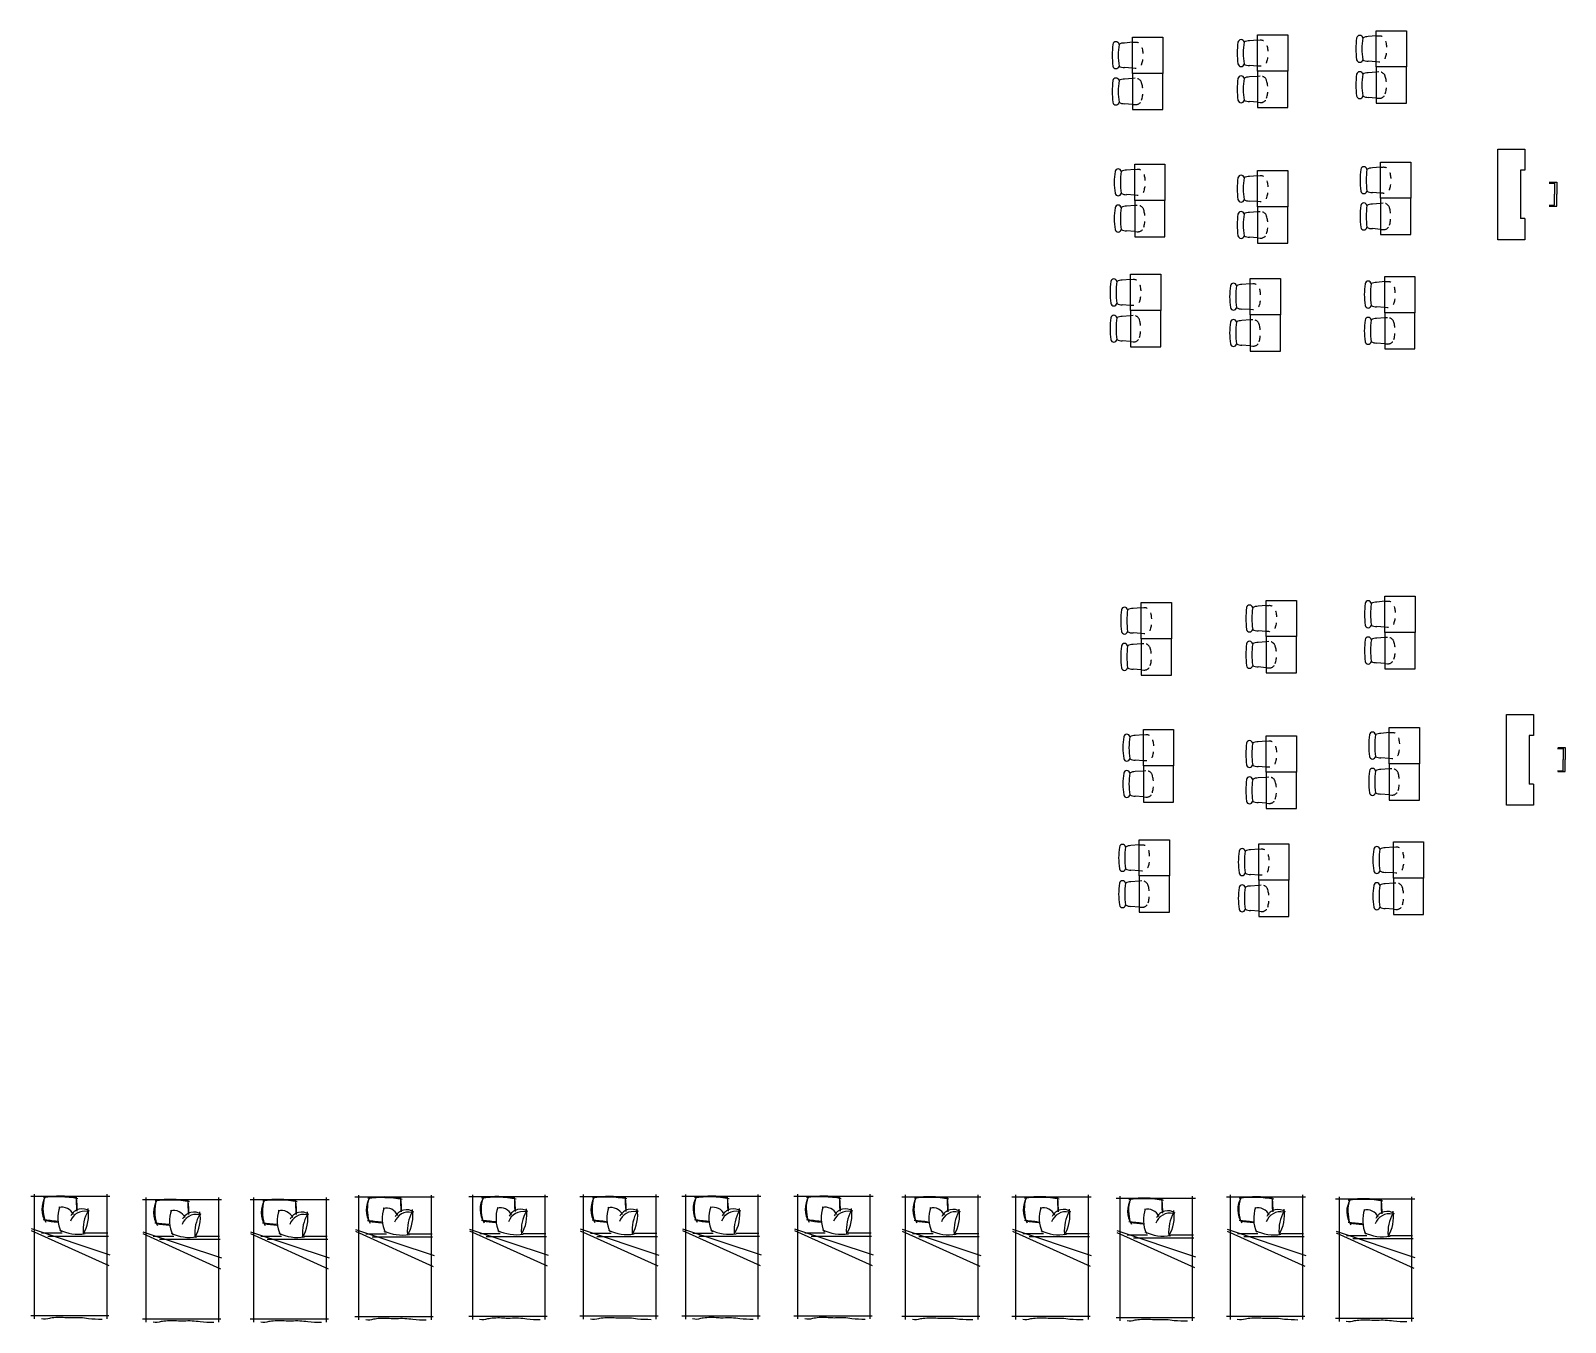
# Model space of a CAD drawing. Header units: metres. Extents: x -353 to 1688, y -477 to 135.
# Drawn here: x 44 to 69.39, y -447.73 to -426.38 of the extents above; entities that cross this region are included whole.
import ezdxf

# ---------------------------------------------------------------- set-up
doc = ezdxf.new("R2010")
doc.units = ezdxf.units.M
doc.header["$MEASUREMENT"] = 0
doc.linetypes.add('HIDDEN2', pattern=[0.1875, 0.125, -0.0625])
doc.layers.add('DIMENSION', color=240, linetype='Continuous', lineweight=40)
doc.layers.add('FURNITURE', color=130, linetype='Continuous', plot=False)

# ---------------------------------------------------------------- blocks, each defined once
blk = doc.blocks.new('A$C2b19daa5')
at = {"layer": 'FURNITURE'}
for p, q in [((-30.3931, 50.6407), (-30.5282, 50.6287)), ((-28.3249, 50.6757), (-28.46, 50.6637)), ((-26.3619, 50.7458), (-26.497, 50.7338)), ((-26.3619, 50.3176), (-26.497, 50.3274)), ((-30.3931, 50.2126), (-30.5282, 50.2224)), ((-30.3931, 50.0414), (-30.5282, 50.0316)), ((-28.3249, 50.2476), (-28.46, 50.2574)), ((-28.3249, 50.0764), (-28.46, 50.0666)), ((-26.3619, 50.1464), (-26.497, 50.1366)), ((-30.3931, 49.6133), (-30.5282, 49.6252)), ((-28.3249, 49.6483), (-28.46, 49.6602)), ((-26.3619, 49.7183), (-26.497, 49.7303)), ((-24.3529, 47.3745), (-24.3529, 48.8745)), ((-24.3529, 48.8745), (-23.9029, 48.8745)), ((-23.9029, 48.8745), (-23.9029, 48.5245)), ((-30.358, 48.5392), (-30.4931, 48.5272)), ((-26.2918, 48.5742), (-26.4269, 48.5622)), ((-23.9779, 48.5245), (-23.9779, 47.7245)), ((-23.9029, 48.5245), (-23.9779, 48.5245)), ((-28.3249, 48.4341), (-28.46, 48.4221)), ((-23.5049, 48.3135), (-23.4129, 48.3135)), ((-23.5029, 48.3295), (-23.3779, 48.3295)), ((-23.4129, 48.3135), (-23.4129, 48.1295)), ((-23.3779, 48.3295), (-23.3779, 48.1295)), ((-30.358, 48.1111), (-30.4931, 48.1209)), ((-28.3249, 48.006), (-28.46, 48.0158)), ((-26.2918, 48.1461), (-26.4269, 48.1559)), ((-23.4129, 47.9455), (-23.4129, 48.1295)), ((-23.3779, 47.9295), (-23.3779, 48.1295)), ((-30.358, 47.9399), (-30.4931, 47.9301)), ((-28.3249, 47.8348), (-28.46, 47.825)), ((-26.2918, 47.9749), (-26.4269, 47.9651)), ((-23.5049, 47.9455), (-23.4129, 47.9455)), ((-23.5029, 47.9295), (-23.3779, 47.9295)), ((-30.358, 47.5118), (-30.4931, 47.5237)), ((-26.2918, 47.5468), (-26.4269, 47.5587)), ((-23.9029, 47.7245), (-23.9779, 47.7245)), ((-23.9029, 47.7245), (-23.9029, 47.3745)), ((-28.3249, 47.4067), (-28.46, 47.4186)), ((-23.9029, 47.3745), (-24.3529, 47.3745)), ((-30.4281, 46.7179), (-30.5632, 46.7059)), ((-28.4493, 46.6478), (-28.5844, 46.6358)), ((-26.2217, 46.6828), (-26.3568, 46.6709)), ((-30.4281, 46.2898), (-30.5632, 46.2995)), ((-28.4493, 46.2197), (-28.5844, 46.2295)), ((-26.2217, 46.2547), (-26.3568, 46.2645)), ((-30.4281, 46.1185), (-30.5632, 46.1088)), ((-28.4493, 46.0485), (-28.5844, 46.0387)), ((-26.2217, 46.0835), (-26.3568, 46.0737)), ((-30.4281, 45.6904), (-30.5632, 45.7024)), ((-28.4493, 45.6204), (-28.5844, 45.6324)), ((-26.2217, 45.6554), (-26.3568, 45.6674)), ((-26.2192, 41.3965), (-26.3543, 41.3845)), ((-30.2504, 41.2914), (-30.3855, 41.2794)), ((-28.1822, 41.3264), (-28.3173, 41.3144)), ((-30.2504, 40.8633), (-30.3855, 40.8731)), ((-28.1822, 40.8983), (-28.3173, 40.9081)), ((-26.2192, 40.9684), (-26.3543, 40.9781)), ((-30.2504, 40.6921), (-30.3855, 40.6823)), ((-28.1822, 40.7271), (-28.3173, 40.7173)), ((-26.2192, 40.7971), (-26.3543, 40.7874)), ((-26.2192, 40.369), (-26.3543, 40.381)), ((-30.2504, 40.264), (-30.3855, 40.2759)), ((-28.1822, 40.299), (-28.3173, 40.311)), ((-24.2102, 38.0253), (-24.2102, 39.5253)), ((-24.2102, 39.5253), (-23.7602, 39.5253)), ((-23.7602, 39.5253), (-23.7602, 39.1753)), ((-30.2153, 39.1899), (-30.3504, 39.1779)), ((-26.1491, 39.2249), (-26.2842, 39.2129)), ((-23.8352, 39.1753), (-23.8352, 38.3753)), ((-23.7602, 39.1753), (-23.8352, 39.1753)), ((-28.1822, 39.0848), (-28.3173, 39.0728)), ((-23.3622, 38.9643), (-23.2702, 38.9643)), ((-23.3602, 38.9803), (-23.2352, 38.9803)), ((-23.2702, 38.9643), (-23.2702, 38.7803)), ((-23.2352, 38.9803), (-23.2352, 38.7803)), ((-30.2153, 38.7618), (-30.3504, 38.7716)), ((-30.2153, 38.5906), (-30.3504, 38.5808)), ((-28.1822, 38.6567), (-28.3173, 38.6665)), ((-26.1491, 38.7968), (-26.2842, 38.8066)), ((-26.1491, 38.6256), (-26.2842, 38.6158)), ((-23.3622, 38.5963), (-23.2702, 38.5963)), ((-23.2702, 38.5963), (-23.2702, 38.7803)), ((-23.2352, 38.5803), (-23.2352, 38.7803)), ((-28.1822, 38.4855), (-28.3173, 38.4757)), ((-23.7602, 38.3753), (-23.8352, 38.3753)), ((-23.7602, 38.3753), (-23.7602, 38.0253)), ((-23.3602, 38.5803), (-23.2352, 38.5803)), ((-30.2153, 38.1625), (-30.3504, 38.1744)), ((-26.1491, 38.1975), (-26.2842, 38.2094)), ((-28.1822, 38.0574), (-28.3173, 38.0693)), ((-23.7602, 38.0253), (-24.2102, 38.0253)), ((-30.2854, 37.3686), (-30.4205, 37.3566)), ((-26.079, 37.3335), (-26.2141, 37.3216)), ((-28.3066, 37.2985), (-28.4417, 37.2866)), ((-30.2854, 36.9405), (-30.4205, 36.9503)), ((-28.3066, 36.8704), (-28.4417, 36.8802)), ((-26.079, 36.9054), (-26.2141, 36.9152)), ((-30.2854, 36.7693), (-30.4205, 36.7595)), ((-28.3066, 36.6992), (-28.4417, 36.6894)), ((-26.079, 36.7342), (-26.2141, 36.7244)), ((-30.2854, 36.3411), (-30.4205, 36.3531)), ((-26.079, 36.3061), (-26.2141, 36.3181)), ((-28.3066, 36.2711), (-28.4417, 36.2831))]:
    blk.add_line(p, q, dxfattribs=at)
at = {"layer": 'FURNITURE', "color": 7, "linetype": 'Continuous'}
for p, q in [((-48.6213, 31.5618), (-47.3129, 31.5618)), ((-46.7735, 31.5083), (-45.4652, 31.5083)), ((-44.9927, 31.5083), (-43.6843, 31.5083)), ((-43.2567, 31.5476), (-41.9484, 31.5476)), ((-41.3722, 31.5541), (-40.0639, 31.5541)), ((-39.5387, 31.5567), (-38.2304, 31.5567)), ((-37.8492, 31.5609), (-36.5409, 31.5609)), ((-35.9953, 31.5615), (-34.6869, 31.5615)), ((-34.2133, 31.5521), (-32.905, 31.5521)), ((-32.3887, 31.5521), (-31.0804, 31.5521)), ((-30.6634, 31.53), (-29.3551, 31.53)), ((-28.8386, 31.5515), (-27.5303, 31.5515)), ((-27.0353, 31.5193), (-25.727, 31.5193))]:
    blk.add_line(p, q, dxfattribs=at)
at = {"layer": 'FURNITURE', "linetype": 'Continuous'}
for p, q in [((-48.5633, 31.5919), (-48.5633, 29.5301)), ((-47.3633, 31.5919), (-47.3633, 29.5301)), ((-46.7155, 31.5384), (-46.7155, 29.4766)), ((-45.5155, 31.5384), (-45.5155, 29.4766)), ((-44.9346, 31.5384), (-44.9346, 29.4766)), ((-43.7346, 31.5384), (-43.7346, 29.4766)), ((-43.1987, 31.5776), (-43.1987, 29.5159)), ((-41.9987, 31.5776), (-41.9987, 29.5159)), ((-41.3142, 31.5841), (-41.3142, 29.5224)), ((-40.1142, 31.5841), (-40.1142, 29.5224)), ((-39.4807, 31.5868), (-39.4807, 29.525)), ((-38.2807, 31.5868), (-38.2807, 29.525)), ((-37.7912, 31.5909), (-37.7912, 29.5292)), ((-36.5912, 31.5909), (-36.5912, 29.5292)), ((-35.9372, 31.5915), (-35.9372, 29.5298)), ((-34.7372, 31.5915), (-34.7372, 29.5298)), ((-34.1553, 31.5821), (-34.1553, 29.5204)), ((-32.9553, 31.5821), (-32.9553, 29.5204)), ((-32.3307, 31.5821), (-32.3307, 29.5204)), ((-31.1307, 31.5821), (-31.1307, 29.5204)), ((-30.6054, 31.56), (-30.6054, 29.4983)), ((-29.4054, 31.56), (-29.4054, 29.4983)), ((-28.7806, 31.5815), (-28.7806, 29.5197)), ((-27.5806, 31.5815), (-27.5806, 29.5197)), ((-26.9773, 31.5493), (-26.9773, 29.4876)), ((-25.7773, 31.5493), (-25.7773, 29.4876)), ((-48.6124, 31.0235), (-47.3104, 30.5918)), ((-48.6119, 30.9945), (-47.3275, 30.4141)), ((-43.2478, 31.0093), (-41.9459, 30.5775)), ((-43.2474, 30.9802), (-41.9629, 30.3999)), ((-41.3633, 31.0157), (-40.0614, 30.584)), ((-41.3629, 30.9867), (-40.0784, 30.4064)), ((-39.5298, 31.0184), (-38.2279, 30.5867)), ((-39.5294, 30.9894), (-38.245, 30.409)), ((-37.8403, 31.0225), (-36.5384, 30.5908)), ((-37.8399, 30.9935), (-36.5554, 30.4132)), ((-35.9863, 31.0231), (-34.6844, 30.5914)), ((-35.9859, 30.9941), (-34.7015, 30.4138)), ((-34.2044, 31.0138), (-32.9025, 30.582)), ((-34.204, 30.9847), (-32.9196, 30.4044)), ((-32.3798, 31.0138), (-31.0778, 30.582)), ((-32.3793, 30.9847), (-31.0949, 30.4044)), ((-30.6545, 30.9917), (-29.3526, 30.5599)), ((-28.8297, 31.0131), (-27.5278, 30.5814)), ((-28.8293, 30.9841), (-27.5449, 30.4037)), ((-27.0264, 30.9809), (-25.7245, 30.5492)), ((-48.4408, 30.9522), (-48.1022, 30.9522)), ((-48.3384, 30.9014), (-47.3368, 30.9014)), ((-47.7255, 30.9522), (-47.3463, 30.9522)), ((-46.7646, 30.97), (-45.4627, 30.5383)), ((-46.7642, 30.941), (-45.4797, 30.3606)), ((-46.5931, 30.8987), (-46.2545, 30.8987)), ((-46.4907, 30.8479), (-45.489, 30.8479)), ((-45.8777, 30.8987), (-45.4986, 30.8987)), ((-44.9837, 30.97), (-43.6818, 30.5383)), ((-44.9833, 30.941), (-43.6989, 30.3606)), ((-44.8122, 30.8987), (-44.4736, 30.8987)), ((-44.7098, 30.8479), (-43.7081, 30.8479)), ((-44.0968, 30.8987), (-43.7177, 30.8987)), ((-43.0763, 30.938), (-42.7377, 30.938)), ((-42.9739, 30.8872), (-41.9722, 30.8872)), ((-42.3609, 30.938), (-41.9818, 30.938)), ((-41.1917, 30.9445), (-40.8532, 30.9445)), ((-41.0894, 30.8937), (-40.0877, 30.8937)), ((-40.4764, 30.9445), (-40.0973, 30.9445)), ((-39.3583, 30.9471), (-39.0197, 30.9471)), ((-39.2559, 30.8963), (-38.2542, 30.8963)), ((-38.6429, 30.9471), (-38.2638, 30.9471)), ((-37.6687, 30.9513), (-37.3302, 30.9513)), ((-37.5664, 30.9005), (-36.5647, 30.9005)), ((-36.9534, 30.9513), (-36.5743, 30.9513)), ((-35.8148, 30.9519), (-35.4762, 30.9519)), ((-35.7124, 30.9011), (-34.7107, 30.9011)), ((-35.0994, 30.9519), (-34.7203, 30.9519)), ((-34.0329, 30.9425), (-33.6943, 30.9425)), ((-33.9305, 30.8917), (-32.9288, 30.8917)), ((-33.3175, 30.9425), (-32.9384, 30.9425)), ((-32.2082, 30.9425), (-31.8696, 30.9425)), ((-32.1058, 30.8917), (-31.1042, 30.8917)), ((-31.4929, 30.9425), (-31.1137, 30.9425)), ((-30.6541, 30.9626), (-29.3696, 30.3823)), ((-30.483, 30.9204), (-30.1444, 30.9204)), ((-30.3806, 30.8696), (-29.3789, 30.8696)), ((-29.7676, 30.9204), (-29.3885, 30.9204)), ((-28.6582, 30.9419), (-28.3196, 30.9419)), ((-28.5558, 30.8911), (-27.5541, 30.8911)), ((-27.9428, 30.9419), (-27.5637, 30.9419)), ((-27.026, 30.9519), (-25.7415, 30.3716)), ((-26.8549, 30.9097), (-26.5163, 30.9097)), ((-26.7525, 30.8589), (-25.7508, 30.8589)), ((-26.1395, 30.9097), (-25.7604, 30.9097)), ((-48.6213, 29.5848), (-47.3263, 29.5848)), ((-46.7735, 29.5313), (-45.4785, 29.5313)), ((-44.9927, 29.5313), (-43.6976, 29.5313)), ((-43.2567, 29.5706), (-41.9617, 29.5706)), ((-41.3722, 29.5771), (-40.0772, 29.5771)), ((-39.5387, 29.5797), (-38.2437, 29.5797)), ((-37.8492, 29.5839), (-36.5542, 29.5839)), ((-35.9953, 29.5845), (-34.7002, 29.5845)), ((-34.2133, 29.5751), (-32.9183, 29.5751)), ((-32.3887, 29.5751), (-31.0937, 29.5751)), ((-30.6634, 29.553), (-29.3684, 29.553)), ((-28.8386, 29.5745), (-27.5436, 29.5745)), ((-27.0353, 29.5423), (-25.7403, 29.5423))]:
    blk.add_line(p, q, dxfattribs=at)
at = {"layer": 'FURNITURE'}
for points in [[(-25.8619, 50.832), (-25.8619, 50.232), (-26.3619, 50.232), (-26.3619, 50.832)], [(-29.8931, 50.727), (-29.8931, 50.127), (-30.3931, 50.127), (-30.3931, 50.727)], [(-27.8249, 50.762), (-27.8249, 50.162), (-28.3249, 50.162), (-28.3249, 50.762)], [(-29.8931, 49.527), (-29.8931, 50.127), (-30.3931, 50.127), (-30.3931, 49.527)], [(-27.8249, 49.562), (-27.8249, 50.162), (-28.3249, 50.162), (-28.3249, 49.562)], [(-25.8619, 49.632), (-25.8619, 50.232), (-26.3619, 50.232), (-26.3619, 49.632)], [(-29.858, 48.6255), (-29.858, 48.0255), (-30.358, 48.0255), (-30.358, 48.6255)], [(-27.8249, 48.5204), (-27.8249, 47.9204), (-28.3249, 47.9204), (-28.3249, 48.5204)], [(-25.7918, 48.6605), (-25.7918, 48.0605), (-26.2918, 48.0605), (-26.2918, 48.6605)], [(-29.858, 47.4255), (-29.858, 48.0255), (-30.358, 48.0255), (-30.358, 47.4255)], [(-25.7918, 47.4605), (-25.7918, 48.0605), (-26.2918, 48.0605), (-26.2918, 47.4605)], [(-27.8249, 47.3204), (-27.8249, 47.9204), (-28.3249, 47.9204), (-28.3249, 47.3204)], [(-29.9281, 46.8042), (-29.9281, 46.2042), (-30.4281, 46.2042), (-30.4281, 46.8042)], [(-27.9493, 46.7341), (-27.9493, 46.1341), (-28.4493, 46.1341), (-28.4493, 46.7341)], [(-25.7217, 46.7691), (-25.7217, 46.1691), (-26.2217, 46.1691), (-26.2217, 46.7691)], [(-29.9281, 45.6042), (-29.9281, 46.2042), (-30.4281, 46.2042), (-30.4281, 45.6042)], [(-27.9493, 45.5341), (-27.9493, 46.1341), (-28.4493, 46.1341), (-28.4493, 45.5341)], [(-25.7217, 45.5691), (-25.7217, 46.1691), (-26.2217, 46.1691), (-26.2217, 45.5691)], [(-27.6822, 41.4127), (-27.6822, 40.8127), (-28.1822, 40.8127), (-28.1822, 41.4127)], [(-25.7192, 41.4828), (-25.7192, 40.8828), (-26.2192, 40.8828), (-26.2192, 41.4828)], [(-29.7504, 41.3777), (-29.7504, 40.7777), (-30.2504, 40.7777), (-30.2504, 41.3777)], [(-25.7192, 40.2828), (-25.7192, 40.8828), (-26.2192, 40.8828), (-26.2192, 40.2828)], [(-29.7504, 40.1777), (-29.7504, 40.7777), (-30.2504, 40.7777), (-30.2504, 40.1777)], [(-27.6822, 40.2127), (-27.6822, 40.8127), (-28.1822, 40.8127), (-28.1822, 40.2127)], [(-29.7153, 39.2762), (-29.7153, 38.6762), (-30.2153, 38.6762), (-30.2153, 39.2762)], [(-27.6822, 39.1711), (-27.6822, 38.5711), (-28.1822, 38.5711), (-28.1822, 39.1711)], [(-25.6491, 39.3112), (-25.6491, 38.7112), (-26.1491, 38.7112), (-26.1491, 39.3112)], [(-29.7153, 38.0762), (-29.7153, 38.6762), (-30.2153, 38.6762), (-30.2153, 38.0762)], [(-25.6491, 38.1112), (-25.6491, 38.7112), (-26.1491, 38.7112), (-26.1491, 38.1112)], [(-27.6822, 37.9711), (-27.6822, 38.5711), (-28.1822, 38.5711), (-28.1822, 37.9711)], [(-29.7854, 37.4549), (-29.7854, 36.8549), (-30.2854, 36.8549), (-30.2854, 37.4549)], [(-27.8066, 37.3848), (-27.8066, 36.7848), (-28.3066, 36.7848), (-28.3066, 37.3848)], [(-25.579, 37.4198), (-25.579, 36.8198), (-26.079, 36.8198), (-26.079, 37.4198)], [(-29.7854, 36.2549), (-29.7854, 36.8549), (-30.2854, 36.8549), (-30.2854, 36.2549)], [(-25.579, 36.2198), (-25.579, 36.8198), (-26.079, 36.8198), (-26.079, 36.2198)], [(-27.8066, 36.1848), (-27.8066, 36.7848), (-28.3066, 36.7848), (-28.3066, 36.1848)]]:
    blk.add_lwpolyline(points, close=True, dxfattribs=at)
at = {"layer": 'FURNITURE', "linetype": 'HIDDEN2', "ltscale": 0.03, "flags": 128}
for points in [[(-30.3931, 50.6407), (-30.3503, 50.6445, -0.3585015), (-30.2438, 50.5714, -0.141508), (-30.2438, 50.2825, -0.3585015), (-30.3503, 50.2095), (-30.3931, 50.2126)], [(-28.3249, 50.6757), (-28.2821, 50.6795, -0.3585015), (-28.1757, 50.6065, -0.141508), (-28.1757, 50.3175, -0.3585015), (-28.2821, 50.2445), (-28.3249, 50.2476)], [(-26.3619, 50.7458), (-26.3191, 50.7495, -0.3585015), (-26.2126, 50.6765, -0.141508), (-26.2126, 50.3876, -0.3585015), (-26.3191, 50.3145), (-26.3619, 50.3176)], [(-30.358, 48.5392), (-30.3153, 48.543, -0.3585015), (-30.2088, 48.4699, -0.141508), (-30.2088, 48.181, -0.3585015), (-30.3153, 48.108), (-30.358, 48.1111)], [(-26.2918, 48.5742), (-26.249, 48.578, -0.3585015), (-26.1425, 48.505, -0.141508), (-26.1425, 48.216, -0.3585015), (-26.249, 48.143), (-26.2918, 48.1461)], [(-28.3249, 48.4341), (-28.2821, 48.4379, -0.3585015), (-28.1757, 48.3649, -0.141508), (-28.1757, 48.0759, -0.3585015), (-28.2821, 48.0029), (-28.3249, 48.006)], [(-30.4281, 46.7179), (-30.3854, 46.7216, -0.3585015), (-30.2789, 46.6486, -0.141508), (-30.2789, 46.3597, -0.3585015), (-30.3854, 46.2867), (-30.4281, 46.2898)], [(-28.4493, 46.6478), (-28.4065, 46.6516, -0.3585015), (-28.3001, 46.5786, -0.141508), (-28.3001, 46.2896, -0.3585015), (-28.4065, 46.2166), (-28.4493, 46.2197)], [(-26.2217, 46.6828), (-26.1789, 46.6866, -0.3585015), (-26.0724, 46.6136, -0.141508), (-26.0724, 46.3247, -0.3585015), (-26.1789, 46.2516), (-26.2217, 46.2547)], [(-26.2192, 41.3965), (-26.1764, 41.4002, -0.3585015), (-26.0699, 41.3272, -0.141508), (-26.0699, 41.0383, -0.3585015), (-26.1764, 40.9653), (-26.2192, 40.9684)], [(-30.2504, 41.2914), (-30.2076, 41.2952, -0.3585015), (-30.1011, 41.2221, -0.141508), (-30.1011, 40.9332, -0.3585015), (-30.2076, 40.8602), (-30.2504, 40.8633)], [(-28.1822, 41.3264), (-28.1394, 41.3302, -0.3585015), (-28.033, 41.2572, -0.141508), (-28.033, 40.9682, -0.3585015), (-28.1394, 40.8952), (-28.1822, 40.8983)], [(-30.2153, 39.1899), (-30.1725, 39.1937, -0.3585015), (-30.0661, 39.1206, -0.141508), (-30.0661, 38.8317, -0.3585015), (-30.1725, 38.7587), (-30.2153, 38.7618)], [(-26.1491, 39.2249), (-26.1063, 39.2287, -0.3585015), (-25.9998, 39.1557, -0.141508), (-25.9998, 38.8667, -0.3585015), (-26.1063, 38.7937), (-26.1491, 38.7968)], [(-28.1822, 39.0848), (-28.1394, 39.0886, -0.3585015), (-28.033, 39.0156, -0.141508), (-28.033, 38.7266, -0.3585015), (-28.1394, 38.6536), (-28.1822, 38.6567)], [(-30.2854, 37.3686), (-30.2427, 37.3724, -0.3585015), (-30.1362, 37.2993, -0.141508), (-30.1362, 37.0104, -0.3585015), (-30.2427, 36.9374), (-30.2854, 36.9405)], [(-26.079, 37.3335), (-26.0362, 37.3373, -0.3585015), (-25.9297, 37.2643, -0.141508), (-25.9297, 36.9754, -0.3585015), (-26.0362, 36.9023), (-26.079, 36.9054)], [(-28.3066, 37.2985), (-28.2638, 37.3023, -0.3585015), (-28.1574, 37.2293, -0.141508), (-28.1574, 36.9403, -0.3585015), (-28.2638, 36.8673), (-28.3066, 36.8704)]]:
    blk.add_lwpolyline(points, format="xyb", dxfattribs=at)
at = {"layer": 'FURNITURE', "linetype": 'HIDDEN2', "ltscale": 0.03}
for points in [[(-30.3931, 49.6133), (-30.3503, 49.6095, 0.3585015), (-30.2438, 49.6825, 0.141508), (-30.2438, 49.9714, 0.3585015), (-30.3503, 50.0445), (-30.3931, 50.0414)], [(-28.3249, 49.6483), (-28.2821, 49.6445, 0.3585015), (-28.1757, 49.7175, 0.141508), (-28.1757, 50.0065, 0.3585015), (-28.2821, 50.0795), (-28.3249, 50.0764)], [(-26.3619, 49.7183), (-26.3191, 49.7145, 0.3585015), (-26.2126, 49.7876, 0.141508), (-26.2126, 50.0765, 0.3585015), (-26.3191, 50.1495), (-26.3619, 50.1464)], [(-30.358, 47.5118), (-30.3153, 47.508, 0.3585015), (-30.2088, 47.581, 0.141508), (-30.2088, 47.8699, 0.3585015), (-30.3153, 47.943), (-30.358, 47.9399)], [(-28.3249, 47.4067), (-28.2821, 47.4029, 0.3585015), (-28.1757, 47.4759, 0.141508), (-28.1757, 47.7649, 0.3585015), (-28.2821, 47.8379), (-28.3249, 47.8348)], [(-26.2918, 47.5468), (-26.249, 47.543, 0.3585015), (-26.1425, 47.616, 0.141508), (-26.1425, 47.905, 0.3585015), (-26.249, 47.978), (-26.2918, 47.9749)], [(-30.4281, 45.6904), (-30.3854, 45.6867, 0.3585015), (-30.2789, 45.7597, 0.141508), (-30.2789, 46.0486, 0.3585015), (-30.3854, 46.1216), (-30.4281, 46.1185)], [(-28.4493, 45.6204), (-28.4065, 45.6166, 0.3585015), (-28.3001, 45.6896, 0.141508), (-28.3001, 45.9786, 0.3585015), (-28.4065, 46.0516), (-28.4493, 46.0485)], [(-26.2217, 45.6554), (-26.1789, 45.6516, 0.3585015), (-26.0724, 45.7247, 0.141508), (-26.0724, 46.0136, 0.3585015), (-26.1789, 46.0866), (-26.2217, 46.0835)], [(-30.2504, 40.264), (-30.2076, 40.2602, 0.3585015), (-30.1011, 40.3332, 0.141508), (-30.1011, 40.6221, 0.3585015), (-30.2076, 40.6952), (-30.2504, 40.6921)], [(-28.1822, 40.299), (-28.1394, 40.2952, 0.3585015), (-28.033, 40.3682, 0.141508), (-28.033, 40.6572, 0.3585015), (-28.1394, 40.7302), (-28.1822, 40.7271)], [(-26.2192, 40.369), (-26.1764, 40.3653, 0.3585015), (-26.0699, 40.4383, 0.141508), (-26.0699, 40.7272, 0.3585015), (-26.1764, 40.8002), (-26.2192, 40.7971)], [(-30.2153, 38.1625), (-30.1725, 38.1587, 0.3585015), (-30.0661, 38.2317, 0.141508), (-30.0661, 38.5206, 0.3585015), (-30.1725, 38.5937), (-30.2153, 38.5906)], [(-26.1491, 38.1975), (-26.1063, 38.1937, 0.3585015), (-25.9998, 38.2667, 0.141508), (-25.9998, 38.5557, 0.3585015), (-26.1063, 38.6287), (-26.1491, 38.6256)], [(-28.1822, 38.0574), (-28.1394, 38.0536, 0.3585015), (-28.033, 38.1266, 0.141508), (-28.033, 38.4156, 0.3585015), (-28.1394, 38.4886), (-28.1822, 38.4855)], [(-30.2854, 36.3411), (-30.2427, 36.3374, 0.3585015), (-30.1362, 36.4104, 0.141508), (-30.1362, 36.6993, 0.3585015), (-30.2427, 36.7724), (-30.2854, 36.7693)], [(-28.3066, 36.2711), (-28.2638, 36.2673, 0.3585015), (-28.1574, 36.3403, 0.141508), (-28.1574, 36.6293, 0.3585015), (-28.2638, 36.7023), (-28.3066, 36.6992)], [(-26.079, 36.3061), (-26.0362, 36.3023, 0.3585015), (-25.9297, 36.3754, 0.141508), (-25.9297, 36.6643, 0.3585015), (-26.0362, 36.7373), (-26.079, 36.7342)]]:
    blk.add_lwpolyline(points, format="xyb", dxfattribs=at)
at = {"layer": 'FURNITURE', "linetype": 'Continuous'}
for points in [[(-48.4436, 29.5366, 0.1523543), (-48.3069, 29.5451, 0.0535275), (-48.2664, 29.5519, -0.0558967), (-48.0243, 29.5544, 0.0269732), (-47.9367, 29.5523, -0.0369473), (-47.7989, 29.5542, -0.0364418), (-47.6639, 29.5391, 0.0237755), (-47.4414, 29.5286)], [(-46.5959, 29.4832, 0.1523543), (-46.4591, 29.4916, 0.0535275), (-46.4186, 29.4984, -0.0558967), (-46.1765, 29.5009, 0.0269732), (-46.0889, 29.4988, -0.0369473), (-45.9511, 29.5007, -0.0364418), (-45.8161, 29.4856, 0.0237755), (-45.5937, 29.4751)], [(-44.815, 29.4832, 0.1523543), (-44.6783, 29.4916, 0.0535275), (-44.6377, 29.4984, -0.0558967), (-44.3956, 29.5009, 0.0269732), (-44.308, 29.4988, -0.0369473), (-44.1702, 29.5007, -0.0364418), (-44.0353, 29.4856, 0.0237755), (-43.8128, 29.4751)], [(-43.0791, 29.5224, 0.1523543), (-42.9423, 29.5308, 0.0535275), (-42.9018, 29.5377, -0.0558967), (-42.6597, 29.5401, 0.0269732), (-42.5721, 29.538, -0.0369473), (-42.4343, 29.54, -0.0364418), (-42.2993, 29.5249, 0.0237755), (-42.0769, 29.5144)], [(-41.1945, 29.5289, 0.1523543), (-41.0578, 29.5373, 0.0535275), (-41.0173, 29.5441, -0.0558967), (-40.7752, 29.5466, 0.0269732), (-40.6876, 29.5445, -0.0369473), (-40.5498, 29.5465, -0.0364418), (-40.4148, 29.5314, 0.0237755), (-40.1923, 29.5208)], [(-39.3611, 29.5315, 0.1523543), (-39.2244, 29.54, 0.0535275), (-39.1838, 29.5468, -0.0558967), (-38.9417, 29.5493, 0.0269732), (-38.8541, 29.5472, -0.0369473), (-38.7163, 29.5491, -0.0364418), (-38.5814, 29.534, 0.0237755), (-38.3589, 29.5235)], [(-37.6715, 29.5357, 0.1523543), (-37.5348, 29.5441, 0.0535275), (-37.4943, 29.5509, -0.0558967), (-37.2522, 29.5534, 0.0269732), (-37.1646, 29.5513, -0.0369473), (-37.0268, 29.5532, -0.0364418), (-36.8918, 29.5382, 0.0237755), (-36.6693, 29.5276)], [(-35.8176, 29.5363, 0.1523543), (-35.6809, 29.5447, 0.0535275), (-35.6403, 29.5515, -0.0558967), (-35.3982, 29.554, 0.0269732), (-35.3106, 29.5519, -0.0369473), (-35.1728, 29.5538, -0.0364418), (-35.0379, 29.5388, 0.0237755), (-34.8154, 29.5282)], [(-34.0357, 29.5269, 0.1523543), (-33.899, 29.5353, 0.0535275), (-33.8584, 29.5422, -0.0558967), (-33.6163, 29.5446, 0.0269732), (-33.5287, 29.5425, -0.0369473), (-33.3909, 29.5445, -0.0364418), (-33.256, 29.5294, 0.0237755), (-33.0335, 29.5189)], [(-32.211, 29.5269, 0.1523543), (-32.0743, 29.5353, 0.0535275), (-32.0338, 29.5422, -0.0558967), (-31.7917, 29.5446, 0.0269732), (-31.7041, 29.5425, -0.0369473), (-31.5663, 29.5445, -0.0364418), (-31.4313, 29.5294, 0.0237755), (-31.2088, 29.5189)], [(-30.4858, 29.5048, 0.1523543), (-30.349, 29.5133, 0.0535275), (-30.3085, 29.5201, -0.0558967), (-30.0664, 29.5225, 0.0269732), (-29.9788, 29.5204, -0.0369473), (-29.841, 29.5224, -0.0364418), (-29.706, 29.5073, 0.0237755), (-29.4836, 29.4968)], [(-28.661, 29.5263, 0.1523543), (-28.5243, 29.5347, 0.0535275), (-28.4837, 29.5415, -0.0558967), (-28.2416, 29.544, 0.0269732), (-28.154, 29.5419, -0.0369473), (-28.0162, 29.5438, -0.0364418), (-27.8813, 29.5287, 0.0237755), (-27.6588, 29.5182)], [(-26.8577, 29.4941, 0.1523543), (-26.7209, 29.5025, 0.0535275), (-26.6804, 29.5093, -0.0558967), (-26.4383, 29.5118, 0.0269732), (-26.3507, 29.5097, -0.0369473), (-26.2129, 29.5117, -0.0364418), (-26.0779, 29.4966, 0.0237755), (-25.8555, 29.486)]]:
    blk.add_lwpolyline(points, format="xyb", dxfattribs=at)
at = {"layer": 'FURNITURE'}
for centre, radius, start, end in [((-29.5122, 50.427), 1.2192, 171.54453, 188.45547), ((-30.6679, 50.5988), 0.0508, 8.45547, 171.54453), ((-30.5282, 50.4255), 0.2032, 90, 116.21221), ((-27.444, 50.462), 1.2192, 171.54453, 188.45547), ((-28.5997, 50.6338), 0.0508, 8.45547, 171.54453), ((-28.46, 50.4606), 0.2032, 90, 116.21221), ((-25.481, 50.532), 1.2192, 171.54453, 188.45547), ((-26.6367, 50.7038), 0.0508, 8.45547, 171.54453), ((-26.497, 50.5306), 0.2032, 90, 116.21221), ((-28.5997, 50.2902), 0.0508, 188.45547, 351.54453), ((-28.46, 50.4606), 0.2032, 243.61801, 270), ((-26.6367, 50.3602), 0.0508, 188.45547, 351.54453), ((-26.497, 50.5306), 0.2032, 243.61801, 270), ((-30.6679, 50.2552), 0.0508, 188.45547, 351.54453), ((-30.6679, 49.9988), 0.0508, 8.45547, 171.54453), ((-30.5282, 50.4255), 0.2032, 243.61801, 270), ((-30.5282, 49.8284), 0.2032, 90, 116.38199), ((-27.444, 49.862), 1.2192, 171.54453, 188.45547), ((-28.5997, 50.0338), 0.0508, 8.45547, 171.54453), ((-28.46, 49.8634), 0.2032, 90, 116.38199), ((-25.481, 49.932), 1.2192, 171.54453, 188.45547), ((-26.6367, 50.1038), 0.0508, 8.45547, 171.54453), ((-26.497, 49.9335), 0.2032, 90, 116.38199), ((-29.5122, 49.827), 1.2192, 171.54453, 188.45547), ((-30.6679, 49.6552), 0.0508, 188.45547, 351.54453), ((-30.5282, 49.8284), 0.2032, 243.78779, 270), ((-28.5997, 49.6902), 0.0508, 188.45547, 351.54453), ((-28.46, 49.8634), 0.2032, 243.78779, 270), ((-26.6367, 49.7602), 0.0508, 188.45547, 351.54453), ((-26.497, 49.9335), 0.2032, 243.78779, 270), ((-29.4771, 48.3255), 1.2192, 171.54453, 188.45547), ((-30.6328, 48.4973), 0.0508, 8.45547, 171.54453), ((-30.4931, 48.324), 0.2032, 90, 116.21221), ((-25.4109, 48.3605), 1.2192, 171.54453, 188.45547), ((-26.5666, 48.5323), 0.0508, 8.45547, 171.54453), ((-26.4269, 48.3591), 0.2032, 90, 116.21221), ((-27.444, 48.2204), 1.2192, 171.54453, 188.45547), ((-28.5997, 48.3922), 0.0508, 8.45547, 171.54453), ((-28.46, 48.219), 0.2032, 90, 116.21221), ((-30.6328, 48.1537), 0.0508, 188.45547, 351.54453), ((-30.4931, 48.324), 0.2032, 243.61801, 270), ((-28.5997, 48.0486), 0.0508, 188.45547, 351.54453), ((-28.46, 48.219), 0.2032, 243.61801, 270), ((-26.5666, 48.1887), 0.0508, 188.45547, 351.54453), ((-26.5666, 47.9323), 0.0508, 8.45547, 171.54453), ((-26.4269, 48.3591), 0.2032, 243.61801, 270), ((-29.4771, 47.7255), 1.2192, 171.54453, 188.45547), ((-30.6328, 47.8973), 0.0508, 8.45547, 171.54453), ((-30.4931, 47.7269), 0.2032, 90, 116.38199), ((-27.444, 47.6204), 1.2192, 171.54453, 188.45547), ((-28.5997, 47.7922), 0.0508, 8.45547, 171.54453), ((-28.46, 47.6218), 0.2032, 90, 116.38199), ((-25.4109, 47.7605), 1.2192, 171.54453, 188.45547), ((-26.4269, 47.7619), 0.2032, 90, 116.38199), ((-30.6328, 47.5537), 0.0508, 188.45547, 351.54453), ((-30.4931, 47.7269), 0.2032, 243.78779, 270), ((-26.5666, 47.5887), 0.0508, 188.45547, 351.54453), ((-26.4269, 47.7619), 0.2032, 243.78779, 270), ((-28.5997, 47.4486), 0.0508, 188.45547, 351.54453), ((-28.46, 47.6218), 0.2032, 243.78779, 270), ((-30.7029, 46.676), 0.0508, 8.45547, 171.54453), ((-29.5472, 46.5042), 1.2192, 171.54453, 188.45547), ((-30.5632, 46.5027), 0.2032, 90, 116.21221), ((-27.5684, 46.4341), 1.2192, 171.54453, 188.45547), ((-28.7241, 46.6059), 0.0508, 8.45547, 171.54453), ((-28.5844, 46.4327), 0.2032, 90, 116.21221), ((-25.3408, 46.4691), 1.2192, 171.54453, 188.45547), ((-26.4965, 46.6409), 0.0508, 8.45547, 171.54453), ((-26.3568, 46.4677), 0.2032, 90, 116.21221), ((-30.7029, 46.3323), 0.0508, 188.45547, 351.54453), ((-30.5632, 46.5027), 0.2032, 243.61801, 270), ((-28.7241, 46.2623), 0.0508, 188.45547, 351.54453), ((-28.5844, 46.4327), 0.2032, 243.61801, 270), ((-26.4965, 46.2973), 0.0508, 188.45547, 351.54453), ((-26.3568, 46.4677), 0.2032, 243.61801, 270), ((-29.5472, 45.9042), 1.2192, 171.54453, 188.45547), ((-30.7029, 46.076), 0.0508, 8.45547, 171.54453), ((-30.5632, 45.9056), 0.2032, 90, 116.38199), ((-27.5684, 45.8341), 1.2192, 171.54453, 188.45547), ((-28.7241, 46.0059), 0.0508, 8.45547, 171.54453), ((-28.5844, 45.8355), 0.2032, 90, 116.38199), ((-25.3408, 45.8691), 1.2192, 171.54453, 188.45547), ((-26.4965, 46.0409), 0.0508, 8.45547, 171.54453), ((-26.3568, 45.8706), 0.2032, 90, 116.38199), ((-30.7029, 45.7323), 0.0508, 188.45547, 351.54453), ((-30.5632, 45.9056), 0.2032, 243.78779, 270), ((-28.7241, 45.6623), 0.0508, 188.45547, 351.54453), ((-28.5844, 45.8355), 0.2032, 243.78779, 270), ((-26.4965, 45.6973), 0.0508, 188.45547, 351.54453), ((-26.3568, 45.8706), 0.2032, 243.78779, 270), ((-26.494, 41.3546), 0.0508, 8.45547, 171.54453), ((-26.3543, 41.1813), 0.2032, 90, 116.21221), ((-29.3695, 41.0777), 1.2192, 171.54453, 188.45547), ((-30.5252, 41.2495), 0.0508, 8.45547, 171.54453), ((-30.3855, 41.0762), 0.2032, 90, 116.21221), ((-27.3013, 41.1127), 1.2192, 171.54453, 188.45547), ((-28.457, 41.2845), 0.0508, 8.45547, 171.54453), ((-28.3173, 41.1113), 0.2032, 90, 116.21221), ((-25.3383, 41.1828), 1.2192, 171.54453, 188.45547), ((-30.5252, 40.9059), 0.0508, 188.45547, 351.54453), ((-30.3855, 41.0762), 0.2032, 243.61801, 270), ((-28.457, 40.9409), 0.0508, 188.45547, 351.54453), ((-28.3173, 41.1113), 0.2032, 243.61801, 270), ((-26.494, 41.0109), 0.0508, 188.45547, 351.54453), ((-26.3543, 41.1813), 0.2032, 243.61801, 270), ((-29.3695, 40.4777), 1.2192, 171.54453, 188.45547), ((-30.5252, 40.6495), 0.0508, 8.45547, 171.54453), ((-30.3855, 40.4791), 0.2032, 90, 116.38199), ((-27.3013, 40.5127), 1.2192, 171.54453, 188.45547), ((-28.457, 40.6845), 0.0508, 8.45547, 171.54453), ((-28.3173, 40.5141), 0.2032, 90, 116.38199), ((-25.3383, 40.5828), 1.2192, 171.54453, 188.45547), ((-26.494, 40.7546), 0.0508, 8.45547, 171.54453), ((-26.3543, 40.5842), 0.2032, 90, 116.38199), ((-26.494, 40.4109), 0.0508, 188.45547, 351.54453), ((-26.3543, 40.5842), 0.2032, 243.78779, 270), ((-30.5252, 40.3059), 0.0508, 188.45547, 351.54453), ((-30.3855, 40.4791), 0.2032, 243.78779, 270), ((-28.457, 40.3409), 0.0508, 188.45547, 351.54453), ((-28.3173, 40.5141), 0.2032, 243.78779, 270), ((-29.3344, 38.9762), 1.2192, 171.54453, 188.45547), ((-30.4901, 39.148), 0.0508, 8.45547, 171.54453), ((-30.3504, 38.9747), 0.2032, 90, 116.21221), ((-25.2682, 39.0112), 1.2192, 171.54453, 188.45547), ((-26.4239, 39.183), 0.0508, 8.45547, 171.54453), ((-26.2842, 39.0098), 0.2032, 90, 116.21221), ((-27.3013, 38.8711), 1.2192, 171.54453, 188.45547), ((-28.457, 39.0429), 0.0508, 8.45547, 171.54453), ((-28.3173, 38.8697), 0.2032, 90, 116.21221), ((-30.4901, 38.8044), 0.0508, 188.45547, 351.54453), ((-30.4901, 38.548), 0.0508, 8.45547, 171.54453), ((-30.3504, 38.9747), 0.2032, 243.61801, 270), ((-28.457, 38.6993), 0.0508, 188.45547, 351.54453), ((-28.3173, 38.8697), 0.2032, 243.61801, 270), ((-25.2682, 38.4112), 1.2192, 171.54453, 188.45547), ((-26.4239, 38.8394), 0.0508, 188.45547, 351.54453), ((-26.4239, 38.583), 0.0508, 8.45547, 171.54453), ((-26.2842, 39.0098), 0.2032, 243.61801, 270), ((-26.2842, 38.4126), 0.2032, 90, 116.38199), ((-29.3344, 38.3762), 1.2192, 171.54453, 188.45547), ((-30.3504, 38.3776), 0.2032, 90, 116.38199), ((-27.3013, 38.2711), 1.2192, 171.54453, 188.45547), ((-28.457, 38.4429), 0.0508, 8.45547, 171.54453), ((-28.3173, 38.2725), 0.2032, 90, 116.38199), ((-30.4901, 38.2044), 0.0508, 188.45547, 351.54453), ((-30.3504, 38.3776), 0.2032, 243.78779, 270), ((-28.457, 38.0993), 0.0508, 188.45547, 351.54453), ((-28.3173, 38.2725), 0.2032, 243.78779, 270), ((-26.4239, 38.2394), 0.0508, 188.45547, 351.54453), ((-26.2842, 38.4126), 0.2032, 243.78779, 270), ((-29.4045, 37.1549), 1.2192, 171.54453, 188.45547), ((-30.5602, 37.3267), 0.0508, 8.45547, 171.54453), ((-30.4205, 37.1534), 0.2032, 90, 116.21221), ((-26.3538, 37.2916), 0.0508, 8.45547, 171.54453), ((-26.2141, 37.1184), 0.2032, 90, 116.21221), ((-27.4257, 37.0848), 1.2192, 171.54453, 188.45547), ((-28.5814, 37.2566), 0.0508, 8.45547, 171.54453), ((-28.4417, 37.0834), 0.2032, 90, 116.21221), ((-25.1981, 37.1198), 1.2192, 171.54453, 188.45547), ((-30.5602, 36.9831), 0.0508, 188.45547, 351.54453), ((-30.4205, 37.1534), 0.2032, 243.61801, 270), ((-28.5814, 36.913), 0.0508, 188.45547, 351.54453), ((-28.4417, 37.0834), 0.2032, 243.61801, 270), ((-26.3538, 36.948), 0.0508, 188.45547, 351.54453), ((-26.2141, 37.1184), 0.2032, 243.61801, 270), ((-29.4045, 36.5549), 1.2192, 171.54453, 188.45547), ((-30.5602, 36.7267), 0.0508, 8.45547, 171.54453), ((-30.4205, 36.5563), 0.2032, 90, 116.38199), ((-27.4257, 36.4848), 1.2192, 171.54453, 188.45547), ((-28.5814, 36.6566), 0.0508, 8.45547, 171.54453), ((-28.4417, 36.4862), 0.2032, 90, 116.38199), ((-25.1981, 36.5198), 1.2192, 171.54453, 188.45547), ((-26.3538, 36.6916), 0.0508, 8.45547, 171.54453), ((-26.2141, 36.5213), 0.2032, 90, 116.38199), ((-30.5602, 36.3831), 0.0508, 188.45547, 351.54453), ((-30.4205, 36.5563), 0.2032, 243.78779, 270), ((-28.5814, 36.313), 0.0508, 188.45547, 351.54453), ((-28.4417, 36.4862), 0.2032, 243.78779, 270), ((-26.3538, 36.348), 0.0508, 188.45547, 351.54453), ((-26.2141, 36.5213), 0.2032, 243.78779, 270)]:
    blk.add_arc(centre, radius, start, end, dxfattribs=at)
at = {"layer": 'FURNITURE', "color": 7}
for centre in [(-29.4117, 50.427), (-27.3435, 50.462), (-25.3805, 50.532), (-27.3435, 49.862), (-25.3805, 49.932), (-29.4117, 49.827), (-29.3766, 48.3255), (-25.3104, 48.3605), (-27.3435, 48.2204), (-29.3766, 47.7255), (-27.3435, 47.6204), (-25.3104, 47.7605), (-29.4468, 46.5042), (-27.4679, 46.4341), (-25.2403, 46.4691), (-29.4468, 45.9042), (-27.4679, 45.8341), (-25.2403, 45.8691), (-29.269, 41.0777), (-27.2008, 41.1127), (-25.2378, 41.1828), (-29.269, 40.4777), (-27.2008, 40.5127), (-25.2378, 40.5828), (-29.2339, 38.9762), (-25.1677, 39.0112), (-27.2008, 38.8711), (-25.1677, 38.4112), (-29.2339, 38.3762), (-27.2008, 38.2711), (-29.304, 37.1549), (-27.3252, 37.0848), (-25.0976, 37.1198), (-29.304, 36.5549), (-27.3252, 36.4848), (-25.0976, 36.5198)]:
    blk.add_arc(centre, 1.2192, 171.54453, 188.45547, dxfattribs=at)
at = {"layer": 'FURNITURE', "color": 7, "linetype": 'Continuous'}
for centre, radius, start, end in [((-48.0471, 31.3457), 0.3887, 147.50996, 213.83359), ((-48.1457, 30.1444), 1.4173, 78.57934, 100.01721), ((-49.3571, 31.3358), 1.5051, 359.15358, 7.55329), ((-46.1994, 31.2922), 0.3887, 147.50996, 213.83359), ((-46.2979, 30.0909), 1.4173, 78.57934, 100.01721), ((-47.5093, 31.2823), 1.5051, 359.15358, 7.55329), ((-44.4185, 31.2922), 0.3887, 147.50996, 213.83359), ((-44.517, 30.0909), 1.4173, 78.57934, 100.01721), ((-45.7284, 31.2823), 1.5051, 359.15358, 7.55329), ((-42.6826, 31.3315), 0.3887, 147.50996, 213.83359), ((-42.7811, 30.1302), 1.4173, 78.57934, 100.01721), ((-43.9925, 31.3216), 1.5051, 359.15358, 7.55329), ((-40.7981, 31.338), 0.3887, 147.50996, 213.83359), ((-40.8966, 30.1367), 1.4173, 78.57934, 100.01721), ((-42.108, 31.3281), 1.5051, 359.15358, 7.55329), ((-38.9646, 31.3406), 0.3887, 147.50996, 213.83359), ((-39.0631, 30.1393), 1.4173, 78.57934, 100.01721), ((-40.2745, 31.3307), 1.5051, 359.15358, 7.55329), ((-37.2751, 31.3448), 0.3887, 147.50996, 213.83359), ((-37.3736, 30.1435), 1.4173, 78.57934, 100.01721), ((-38.585, 31.3349), 1.5051, 359.15358, 7.55329), ((-35.4211, 31.3454), 0.3887, 147.50996, 213.83359), ((-35.5196, 30.1441), 1.4173, 78.57934, 100.01721), ((-36.7311, 31.3355), 1.5051, 359.15358, 7.55329), ((-33.6392, 31.336), 0.3887, 147.50996, 213.83359), ((-33.7377, 30.1347), 1.4173, 78.57934, 100.01721), ((-34.9491, 31.3261), 1.5051, 359.15358, 7.55329), ((-31.8145, 31.336), 0.3887, 147.50996, 213.83359), ((-31.9131, 30.1347), 1.4173, 78.57934, 100.01721), ((-33.1245, 31.3261), 1.5051, 359.15358, 7.55329), ((-30.0893, 31.3139), 0.3887, 147.50996, 213.83359), ((-30.1878, 30.1126), 1.4173, 78.57934, 100.01721), ((-31.3992, 31.304), 1.5051, 359.15358, 7.55329), ((-28.2645, 31.3354), 0.3887, 147.50996, 213.83359), ((-28.363, 30.134), 1.4173, 78.57934, 100.01721), ((-29.5744, 31.3255), 1.5051, 359.15358, 7.55329), ((-26.4612, 31.3032), 0.3887, 147.50996, 213.83359), ((-26.5597, 30.1019), 1.4173, 78.57934, 100.01721), ((-27.7711, 31.2933), 1.5051, 359.15358, 7.55329), ((-47.6608, 31.2025), 0.5128, 159.30257, 206.50263), ((-48.1048, 31.168), 0.21, 24.75232, 103.91918), ((-47.7689, 31.1434), 0.2082, 54.16706, 153.84213), ((-47.0962, 30.9969), 0.6595, 151.04555, 184.14969), ((-48.2874, 31.2571), 0.6248, 328.65419, 9.19769), ((-45.8131, 31.149), 0.5128, 159.30257, 206.50263), ((-46.2571, 31.1145), 0.21, 24.75232, 103.91918), ((-45.9212, 31.0899), 0.2082, 54.16706, 153.84213), ((-45.2485, 30.9434), 0.6595, 151.04555, 184.14969), ((-46.4396, 31.2036), 0.6248, 328.65419, 9.19769), ((-44.0322, 31.149), 0.5128, 159.30257, 206.50263), ((-44.4762, 31.1145), 0.21, 24.75232, 103.91918), ((-44.1403, 31.0899), 0.2082, 54.16706, 153.84213), ((-43.4676, 30.9434), 0.6595, 151.04555, 184.14969), ((-44.6588, 31.2036), 0.6248, 328.65419, 9.19769), ((-42.2963, 31.1882), 0.5128, 159.30257, 206.50263), ((-42.7403, 31.1538), 0.21, 24.75232, 103.91918), ((-42.4044, 31.1291), 0.2082, 54.16706, 153.84213), ((-41.7317, 30.9827), 0.6595, 151.04555, 184.14969), ((-42.9228, 31.2428), 0.6248, 328.65419, 9.19769), ((-40.4118, 31.1947), 0.5128, 159.30257, 206.50263), ((-40.8558, 31.1603), 0.21, 24.75232, 103.91918), ((-40.5198, 31.1356), 0.2082, 54.16706, 153.84213), ((-39.8471, 30.9892), 0.6595, 151.04555, 184.14969), ((-41.0383, 31.2493), 0.6248, 328.65419, 9.19769), ((-38.5783, 31.1974), 0.5128, 159.30257, 206.50263), ((-39.0223, 31.1629), 0.21, 24.75232, 103.91918), ((-38.6864, 31.1383), 0.2082, 54.16706, 153.84213), ((-38.0137, 30.9918), 0.6595, 151.04555, 184.14969), ((-39.2049, 31.252), 0.6248, 328.65419, 9.19769), ((-36.8888, 31.2015), 0.5128, 159.30257, 206.50263), ((-37.3328, 31.1671), 0.21, 24.75232, 103.91918), ((-36.9968, 31.1424), 0.2082, 54.16706, 153.84213), ((-36.3241, 30.996), 0.6595, 151.04555, 184.14969), ((-37.5153, 31.2561), 0.6248, 328.65419, 9.19769), ((-35.0348, 31.2021), 0.5128, 159.30257, 206.50263), ((-35.4788, 31.1677), 0.21, 24.75232, 103.91918), ((-35.1429, 31.143), 0.2082, 54.16706, 153.84213), ((-34.4702, 30.9966), 0.6595, 151.04555, 184.14969), ((-35.6614, 31.2567), 0.6248, 328.65419, 9.19769), ((-33.2529, 31.1927), 0.5128, 159.30257, 206.50263), ((-33.6969, 31.1583), 0.21, 24.75232, 103.91918), ((-33.361, 31.1336), 0.2082, 54.16706, 153.84213), ((-32.6883, 30.9872), 0.6595, 151.04555, 184.14969), ((-33.8795, 31.2473), 0.6248, 328.65419, 9.19769), ((-31.4282, 31.1927), 0.5128, 159.30257, 206.50263), ((-31.8722, 31.1583), 0.21, 24.75232, 103.91918), ((-31.5363, 31.1336), 0.2082, 54.16706, 153.84213), ((-30.8636, 30.9872), 0.6595, 151.04555, 184.14969), ((-32.0548, 31.2473), 0.6248, 328.65419, 9.19769), ((-29.703, 31.1706), 0.5128, 159.30257, 206.50263), ((-30.147, 31.1362), 0.21, 24.75232, 103.91918), ((-29.8111, 31.1115), 0.2082, 54.16706, 153.84213), ((-29.1384, 30.9651), 0.6595, 151.04555, 184.14969), ((-30.3295, 31.2253), 0.6248, 328.65419, 9.19769), ((-27.8782, 31.1921), 0.5128, 159.30257, 206.50263), ((-28.3222, 31.1576), 0.21, 24.75232, 103.91918), ((-27.9863, 31.133), 0.2082, 54.16706, 153.84213), ((-27.3136, 30.9866), 0.6595, 151.04555, 184.14969), ((-28.5048, 31.2467), 0.6248, 328.65419, 9.19769), ((-26.0749, 31.1599), 0.5128, 159.30257, 206.50263), ((-26.5189, 31.1255), 0.21, 24.75232, 103.91918), ((-26.183, 31.1008), 0.2082, 54.16706, 153.84213), ((-25.5103, 30.9544), 0.6595, 151.04555, 184.14969), ((-26.7014, 31.2145), 0.6248, 328.65419, 9.19769), ((-48.131, 32.3865), 1.2515, 258.11692, 267.88493), ((-47.836, 31.6388), 0.7072, 243.95998, 279.34738), ((-46.2832, 32.333), 1.2515, 258.11692, 267.88493), ((-44.5023, 32.333), 1.2515, 258.11692, 267.88493), ((-42.7664, 32.3722), 1.2515, 258.11692, 267.88493), ((-42.4714, 31.6245), 0.7072, 243.95998, 279.34738), ((-40.8819, 32.3787), 1.2515, 258.11692, 267.88493), ((-40.5869, 31.631), 0.7072, 243.95998, 279.34738), ((-39.0484, 32.3814), 1.2515, 258.11692, 267.88493), ((-38.7534, 31.6337), 0.7072, 243.95998, 279.34738), ((-37.3589, 32.3855), 1.2515, 258.11692, 267.88493), ((-37.0639, 31.6378), 0.7072, 243.95998, 279.34738), ((-35.5049, 32.3861), 1.2515, 258.11692, 267.88493), ((-35.21, 31.6384), 0.7072, 243.95998, 279.34738), ((-33.723, 32.3767), 1.2515, 258.11692, 267.88493), ((-33.428, 31.629), 0.7072, 243.95998, 279.34738), ((-31.8984, 32.3767), 1.2515, 258.11692, 267.88493), ((-31.6034, 31.629), 0.7072, 243.95998, 279.34738), ((-30.1731, 32.3546), 1.2515, 258.11692, 267.88493), ((-29.8781, 31.6069), 0.7072, 243.95998, 279.34738), ((-28.3483, 32.3761), 1.2515, 258.11692, 267.88493), ((-28.0533, 31.6284), 0.7072, 243.95998, 279.34738), ((-26.545, 32.3439), 1.2515, 258.11692, 267.88493), ((-45.9882, 31.5853), 0.7072, 243.95998, 279.34738), ((-44.2073, 31.5853), 0.7072, 243.95998, 279.34738), ((-26.25, 31.5962), 0.7072, 243.95998, 279.34738)]:
    blk.add_arc(centre, radius, start, end, dxfattribs=at)
at = {"layer": 'FURNITURE', "linetype": 'Continuous'}
for centre, radius, start, end in [((-47.7561, 31.3569), 0.6619, 163.92635, 197.14087), ((-48.1714, 29.8143), 1.7363, 79.04869, 97.94084), ((-44.957, 31.5526), 2.9129, 180.10628, 184.33117), ((-45.9084, 31.3034), 0.6619, 163.92635, 197.14087), ((-46.3237, 29.7608), 1.7363, 79.04869, 97.94084), ((-43.1092, 31.4991), 2.9129, 180.10628, 184.33117), ((-44.1275, 31.3034), 0.6619, 163.92635, 197.14087), ((-44.5428, 29.7608), 1.7363, 79.04869, 97.94084), ((-41.3283, 31.4991), 2.9129, 180.10628, 184.33117), ((-42.3916, 31.3426), 0.6619, 163.92635, 197.14087), ((-42.8069, 29.8), 1.7363, 79.04869, 97.94084), ((-39.5924, 31.5384), 2.9129, 180.10628, 184.33117), ((-40.5071, 31.3491), 0.6619, 163.92635, 197.14087), ((-40.9224, 29.8065), 1.7363, 79.04869, 97.94084), ((-37.7079, 31.5449), 2.9129, 180.10628, 184.33117), ((-38.6736, 31.3518), 0.6619, 163.92635, 197.14087), ((-39.0889, 29.8092), 1.7363, 79.04869, 97.94084), ((-35.8744, 31.5475), 2.9129, 180.10628, 184.33117), ((-36.9841, 31.3559), 0.6619, 163.92635, 197.14087), ((-37.3994, 29.8133), 1.7363, 79.04869, 97.94084), ((-34.1849, 31.5517), 2.9129, 180.10628, 184.33117), ((-35.1301, 31.3565), 0.6619, 163.92635, 197.14087), ((-35.5454, 29.8139), 1.7363, 79.04869, 97.94084), ((-32.3309, 31.5523), 2.9129, 180.10628, 184.33117), ((-33.3482, 31.3471), 0.6619, 163.92635, 197.14087), ((-33.7635, 29.8045), 1.7363, 79.04869, 97.94084), ((-30.549, 31.5429), 2.9129, 180.10628, 184.33117), ((-31.5235, 31.3471), 0.6619, 163.92635, 197.14087), ((-31.9388, 29.8045), 1.7363, 79.04869, 97.94084), ((-28.7244, 31.5429), 2.9129, 180.10628, 184.33117), ((-29.7983, 31.325), 0.6619, 163.92635, 197.14087), ((-30.2136, 29.7824), 1.7363, 79.04869, 97.94084), ((-26.9991, 31.5208), 2.9129, 180.10628, 184.33117), ((-27.9735, 31.3465), 0.6619, 163.92635, 197.14087), ((-28.3888, 29.8039), 1.7363, 79.04869, 97.94084), ((-25.1743, 31.5422), 2.9129, 180.10628, 184.33117), ((-26.1702, 31.3143), 0.6619, 163.92635, 197.14087), ((-26.5855, 29.7717), 1.7363, 79.04869, 97.94084), ((-23.371, 31.5101), 2.9129, 180.10628, 184.33117), ((-47.7302, 31.064), 0.2484, 78.04126, 160.83423), ((-45.8825, 31.0105), 0.2484, 78.04126, 160.83423), ((-44.1016, 31.0105), 0.2484, 78.04126, 160.83423), ((-42.3657, 31.0497), 0.2484, 78.04126, 160.83423), ((-40.4811, 31.0562), 0.2484, 78.04126, 160.83423), ((-38.6477, 31.0589), 0.2484, 78.04126, 160.83423), ((-36.9581, 31.063), 0.2484, 78.04126, 160.83423), ((-35.1042, 31.0636), 0.2484, 78.04126, 160.83423), ((-33.3223, 31.0542), 0.2484, 78.04126, 160.83423), ((-31.4976, 31.0542), 0.2484, 78.04126, 160.83423), ((-29.7724, 31.0322), 0.2484, 78.04126, 160.83423), ((-27.9476, 31.0536), 0.2484, 78.04126, 160.83423), ((-26.1443, 31.0214), 0.2484, 78.04126, 160.83423), ((-49.3695, 21.1674), 10.046, 83.21322, 84.54762), ((-47.5217, 21.1139), 10.046, 83.21322, 84.54762), ((-45.7408, 21.1139), 10.046, 83.21322, 84.54762), ((-44.0049, 21.1532), 10.046, 83.21322, 84.54762), ((-42.1204, 21.1597), 10.046, 83.21322, 84.54762), ((-40.2869, 21.1623), 10.046, 83.21322, 84.54762), ((-38.5974, 21.1665), 10.046, 83.21322, 84.54762), ((-36.7434, 21.1671), 10.046, 83.21322, 84.54762), ((-34.9615, 21.1577), 10.046, 83.21322, 84.54762), ((-33.1369, 21.1577), 10.046, 83.21322, 84.54762), ((-31.4116, 21.1356), 10.046, 83.21322, 84.54762), ((-29.5868, 21.157), 10.046, 83.21322, 84.54762), ((-27.7835, 21.1249), 10.046, 83.21322, 84.54762)]:
    blk.add_arc(centre, radius, start, end, dxfattribs=at)

msp = doc.modelspace()

# ---------------------------------------------------------------- block references
at = {"layer": 'DIMENSION'}
msp.add_blockref('A$C2b19daa5', (92.62177, -477.20867), dxfattribs=at)

doc.saveas('drawing.dxf')
